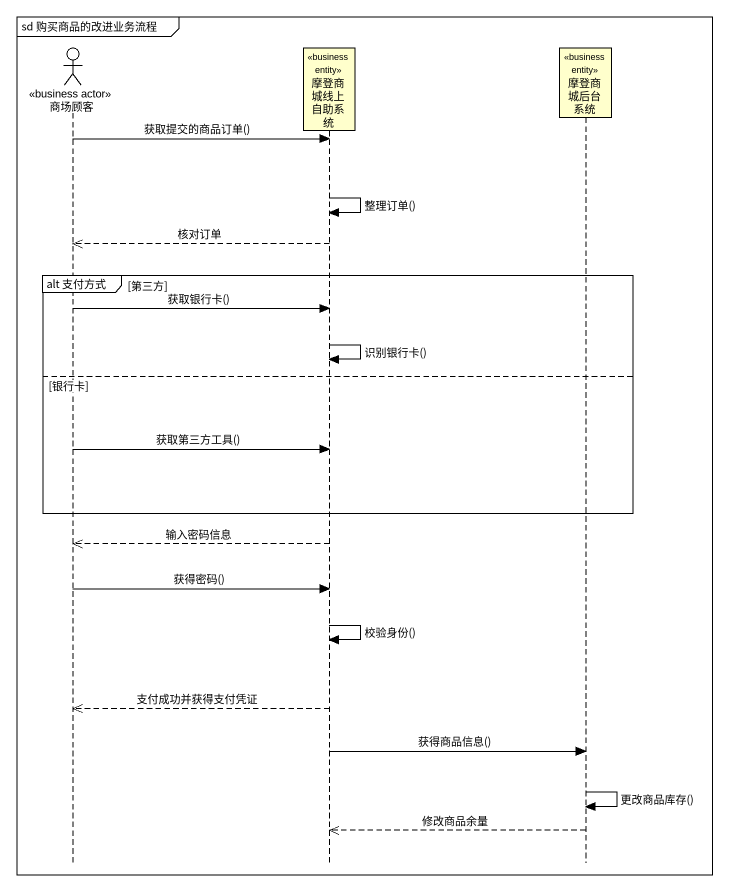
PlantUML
@startuml
mainframe sd 购买商品的改进业务流程
hide footbox
actor 商场顾客 <<business actor>>
participant 摩登商城线上自助系统 <<business entity>>
participant 摩登商城后台系统 <<business entity>>

商场顾客 -> 摩登商城线上自助系统 : 获取提交的商品订单()
摩登商城线上自助系统 -> 摩登商城线上自助系统 : 整理订单()
摩登商城线上自助系统 -->> 商场顾客 : 核对订单
group alt 支付方式 [第三方]
  商场顾客 -> 摩登商城线上自助系统 : 获取银行卡()
  摩登商城线上自助系统 -> 摩登商城线上自助系统 : 识别银行卡()
else 银行卡
  商场顾客 -> 摩登商城线上自助系统 : 获取第三方工具()
end
摩登商城线上自助系统 -->> 商场顾客 : 输入密码信息
商场顾客 -> 摩登商城线上自助系统 : 获得密码()
摩登商城线上自助系统 -> 摩登商城线上自助系统 : 校验身份()
摩登商城线上自助系统 -->> 商场顾客 : 支付成功并获得支付凭证
摩登商城线上自助系统 -> 摩登商城后台系统 : 获得商品信息()
摩登商城后台系统 -> 摩登商城后台系统 : 更改商品库存()
摩登商城后台系统 -->> 摩登商城线上自助系统 : 修改商品余量
@enduml
